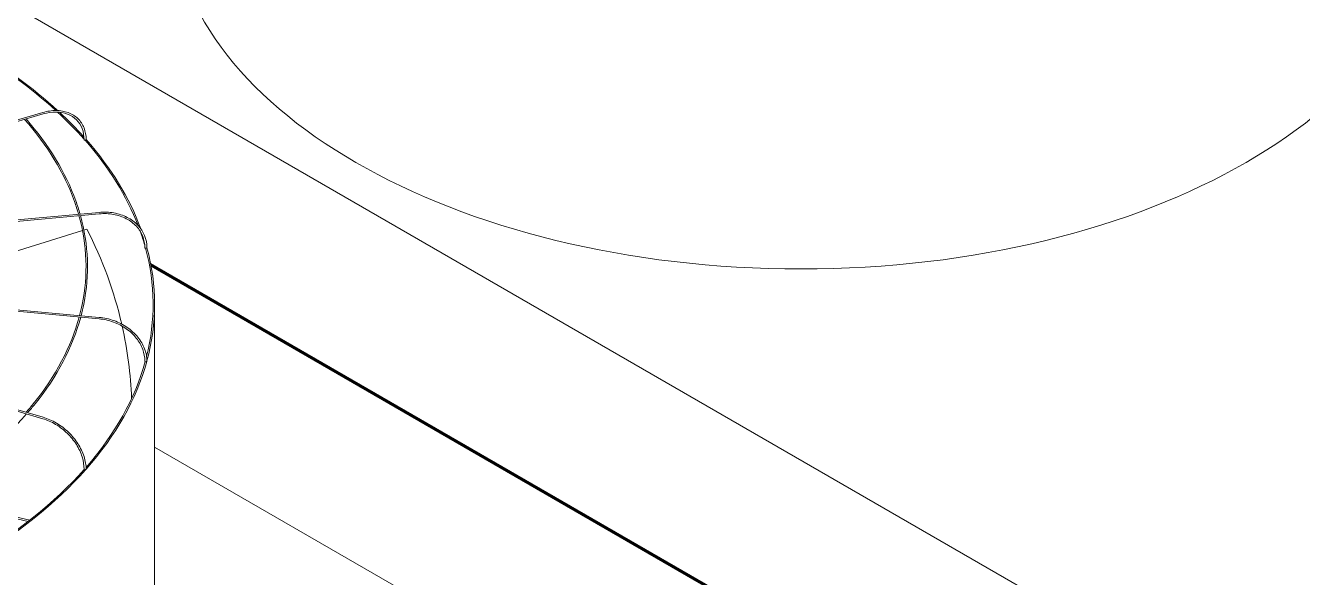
# Model space of a CAD drawing. Header units: millimetres. Extents: x -312439 to 477422, y -331570 to 212570.
# Drawn here: x 357532 to 359660, y 102572 to 103492 of the extents above; entities that cross this region are included whole.
import ezdxf

# ---------------------------------------------------------------- set-up
doc = ezdxf.new("R2010")
doc.units = ezdxf.units.MM

msp = doc.modelspace()

# ---------------------------------------------------------------- linework, layer by layer
at = {"color": 3, "linetype": 'Continuous', "lineweight": 0, "extrusion": (-1.11022e-16, 0.816497, 0.57735)}
for p, q in [((357005.596, 103817.712), (360963.333, 101532.712)), ((357560.848, 103347.115), (356792.278, 103121.022)), ((356793.913, 103118.949), (357561.539, 103344.765)), ((356801.654, 103102.725), (357654.742, 103180.734)), ((356802.112, 103100.307), (357654.966, 103178.295)), ((357634.526, 103152.894), (357629.434, 103151.298)), ((357627.083, 103150.562), (357401.556, 103079.911)), ((358738.946, 102518.962), (357740.612, 103095.351)), ((357741.045, 103093.101), (358735.05, 102519.212)), ((357741.461, 103090.861), (358731.17, 102519.452)), ((356800.585, 103081.411), (357654.742, 103003.304)), ((356801.308, 103083.805), (357654.966, 103005.744)), ((357560.848, 102836.923), (356789.52, 103063.828)), ((356791.358, 103065.841), (357561.539, 102839.273)), ((357747.23, 102464.548), (357747.23, 103027.437)), ((357747.23, 102789.53), (358269.883, 102487.776)), ((357366.7, 102707.376), (357539.418, 102668.004)), ((357536.451, 102665.702), (357375.225, 102702.454))]:
    msp.add_line(p, q, dxfattribs=at)
at = {"color": 3, "linetype": 'Continuous', "lineweight": 0}
for centre, major_axis, ratio, start_param, end_param in [((358824.278, 103691.889), (-1048.768, 0), 0.57735027, 0, 3.14159265), ((356698.462, 103027.437), (-1046.319, 0), 0.57735027, 3.70570419, 3.9258203), ((356698.462, 103027.437), (-1048.768, 0), 0.57735027, 3.70411228, 3.92650775), ((356698.462, 103027.437), (-1046.319, 0), 0.57735027, 3.61515195, 3.70067928), ((356698.462, 103027.437), (-1048.768, 0), 0.57735027, 3.61992048, 3.69877001), ((357630.851, 103301.599), (-1.225, 0.021), 0.57151893, 0, 0.48093441), ((357630.851, 103301.599), (-1.225, 0.021), 0.57151893, 0.48093441, 2.05173073), ((356698.462, 103027.437), (-1046.319, 0), 0.57735027, 3.3609423, 3.61148113), ((357631.942, 103301.92), (-1.225, 0), 0.57735027, 1.51847105, 3.14159265), ((356698.462, 103027.437), (-1048.768, 0), 0.57735027, 3.35086888, 3.61231471), ((356698.557, 102859.682), (1010.388, -32.497), 0.79709982, 0.20844184, 0.41264052), ((356698.462, 103027.437), (-1046.319, 0), 0.57735027, 3.30554955, 3.34466555), ((357732.07, 103121.743), (-1.225, 0.023), 0.57529521, 0, 0.1678974), ((357732.07, 103121.743), (-1.225, 0.023), 0.57529521, 0.1678974, 1.73869372), ((356698.462, 103027.437), (-1046.319, 0), 0.57735027, 2.9973499, 3.29716571), ((357733.28, 103121.853), (-1.225, 0), 0.57735027, 1.20431179, 3.14159265), ((356698.462, 103027.437), (-1048.768, 0), 0.57735027, 2.98561554, 3.29783032), ((356698.557, 102859.682), (1010.388, -32.497), 0.79709982, 0.05380476, 0.20420122), ((356698.462, 103027.437), (-1046.319, 0), 0.57735027, 2.6752935, 2.98289949), ((356698.462, 103027.437), (-1048.768, 0), 0.57735027, 2.67086857, 2.98332964), ((357732.07, 102932.63), (-1.225, 0.023), 0.57926583, 0, 1.42460911), ((357733.28, 102932.52), (-1.225, 0), 0.57735027, 0.89015252, 3.14159265), ((356698.462, 103027.437), (-1046.319, 0), 0.57735027, 2.35898226, 2.6687056), ((356698.462, 103027.437), (-1048.768, 0), 0.57735027, 2.35667794, 2.66891462), ((357630.851, 102752.774), (-1.225, 0.021), 0.58304212, 0, 1.10944839), ((357631.942, 102752.453), (-1.225, 0), 0.57735027, 0.57599326, 3.14159265)]:
    msp.add_ellipse(centre, major_axis=major_axis, ratio=ratio, start_param=start_param, end_param=end_param, dxfattribs=at)
for points, knots in [([(357633.167, 103301.92), (357633.167, 103308.85), (357631.969, 103315.448), (357627.268, 103327.325), (357623.763, 103332.6), (357614.801, 103341.267), (357609.347, 103344.658), (357597.063, 103349.222), (357590.236, 103350.398), (357575.884, 103350.449), (357568.36, 103349.325), (357560.848, 103347.115)], [4.71238898, 4.71238898, 4.71238898, 4.71238898, 5.02654825, 5.02654825, 5.34070751, 5.34070751, 5.65486678, 5.65486678, 5.96902604, 5.96902604, 6.28318531, 6.28318531, 6.28318531, 6.28318531]), ([(357561.539, 103344.765), (357568.802, 103346.902), (357576.051, 103347.969), (357589.787, 103347.877), (357596.272, 103346.718), (357607.84, 103342.318), (357612.923, 103339.08), (357621.22, 103330.847), (357624.436, 103325.853), (357628.697, 103314.561), (357629.739, 103308.264), (357629.627, 103301.62)], [6.28318531, 6.28318531, 6.28318531, 6.28318531, 6.60045335, 6.60045335, 6.91772139, 6.91772139, 7.23498943, 7.23498943, 7.55225747, 7.55225747, 7.86952551, 7.86952551, 7.86952551, 7.86952551]), ([(357620.575, 103177.61), (357618.553, 103184.691), (357616.286, 103191.75), (357596.822, 103246.248), (357568.695, 103292.411), (357530.384, 103335.601)], [2.519571261, 2.519571261, 2.519571261, 2.519571261, 2.559550642, 2.559550642, 2.829500903, 2.829500903, 2.829500903, 2.829500903]), ([(357623.058, 103177.837), (357620.944, 103185.279), (357618.561, 103192.694), (357598.936, 103247.395), (357570.954, 103293.364), (357532.98, 103336.364)], [2.518738954, 2.518738954, 2.518738954, 2.518738954, 2.560443172, 2.560443172, 2.827714195, 2.827714195, 2.827714195, 2.827714195]), ([(357622.302, 103008.731), (357623.908, 103014.801), (357625.334, 103020.887), (357636.635, 103076.225), (357634.838, 103126.249), (357621.25, 103175.212)], [2.204619764, 2.204619764, 2.204619764, 2.204619764, 2.238829514, 2.238829514, 2.515060108, 2.515060108, 2.515060108, 2.515060108]), ([(357624.775, 103008.504), (357626.46, 103014.904), (357627.946, 103021.322), (357639.052, 103076.816), (357637.193, 103126.671), (357623.729, 103175.439)], [2.205366155, 2.205366155, 2.205366155, 2.205366155, 2.241163262, 2.241163262, 2.514260549, 2.514260549, 2.514260549, 2.514260549]), ([(357734.505, 103121.853), (357734.505, 103128.798), (357733.173, 103135.628), (357727.978, 103148.371), (357724.116, 103154.281), (357714.259, 103164.595), (357708.266, 103168.998), (357694.748, 103175.881), (357687.225, 103178.36), (357671.38, 103181.167), (357663.06, 103181.495), (357654.742, 103180.734)], [4.71238898, 4.71238898, 4.71238898, 4.71238898, 5.02654825, 5.02654825, 5.34070751, 5.34070751, 5.65486678, 5.65486678, 5.96902604, 5.96902604, 6.28318531, 6.28318531, 6.28318531, 6.28318531]), ([(357654.966, 103178.295), (357663.027, 103179.032), (357671.083, 103178.702), (357686.376, 103175.95), (357693.61, 103173.527), (357706.533, 103166.845), (357712.22, 103162.587), (357721.494, 103152.673), (357725.081, 103147.019), (357729.819, 103134.868), (357730.97, 103128.372), (357730.846, 103121.766)], [0, 0, 0, 0, 0.31726804, 0.31726804, 0.63453608, 0.63453608, 0.95180412, 0.95180412, 1.26907216, 1.26907216, 1.5863402, 1.5863402, 1.5863402, 1.5863402]), ([(357533.163, 102847.621), (357537.278, 102852.336), (357541.274, 102857.087), (357582.232, 102907.663), (357608.062, 102956.452), (357621.657, 103006.33)], [1.889456602, 1.889456602, 1.889456602, 1.889456602, 1.918834976, 1.918834976, 2.200108517, 2.200108517, 2.200108517, 2.200108517]), ([(357535.748, 102846.86), (357539.949, 102851.695), (357544.025, 102856.566), (357584.854, 102907.289), (357610.582, 102956.13), (357624.134, 103006.103)], [1.891212574, 1.891212574, 1.891212574, 1.891212574, 1.921163042, 1.921163042, 2.200887841, 2.200887841, 2.200887841, 2.200887841]), ([(357654.742, 103003.304), (357662.804, 103002.567), (357670.867, 103000.764), (357686.189, 102995.203), (357693.445, 102991.448), (357706.418, 102982.367), (357712.133, 102977.044), (357721.456, 102965.373), (357725.062, 102959.028), (357729.819, 102945.958), (357730.97, 102939.235), (357730.846, 102932.653)], [0, 0, 0, 0, 0.31726804, 0.31726804, 0.63453608, 0.63453608, 0.95180412, 0.95180412, 1.26907216, 1.26907216, 1.5863402, 1.5863402, 1.5863402, 1.5863402]), ([(357734.505, 102932.52), (357734.505, 102939.464), (357733.174, 102946.52), (357727.999, 102960.159), (357724.156, 102966.741), (357714.348, 102978.799), (357708.383, 102984.273), (357694.914, 102993.594), (357687.412, 102997.44), (357671.595, 103003.134), (357663.283, 103004.983), (357654.966, 103005.744)], [4.71238898, 4.71238898, 4.71238898, 4.71238898, 5.02654825, 5.02654825, 5.34070751, 5.34070751, 5.65486678, 5.65486678, 5.96902604, 5.96902604, 6.28318531, 6.28318531, 6.28318531, 6.28318531]), ([(357364.177, 102708.833), (357369.623, 102712.011), (357375.001, 102715.228), (357441.591, 102756.065), (357493.514, 102798.749), (357533.974, 102844.829)], [1.576164321, 1.576164321, 1.576164321, 1.576164321, 1.600943265, 1.600943265, 1.88701346, 1.88701346, 1.88701346, 1.88701346]), ([(357560.848, 102836.923), (357568.11, 102834.787), (357575.384, 102831.582), (357589.217, 102823.35), (357595.774, 102818.325), (357607.505, 102806.961), (357612.678, 102800.624), (357621.12, 102787.281), (357624.387, 102780.278), (357628.697, 102766.321), (357629.739, 102759.369), (357629.627, 102752.795)], [0, 0, 0, 0, 0.31726804, 0.31726804, 0.63453608, 0.63453608, 0.95180412, 0.95180412, 1.26907216, 1.26907216, 1.5863402, 1.5863402, 1.5863402, 1.5863402]), ([(357633.167, 102752.453), (357633.167, 102759.382), (357631.97, 102766.64), (357627.321, 102781.12), (357623.869, 102788.34), (357615.052, 102802.055), (357609.688, 102808.548), (357597.565, 102820.185), (357590.809, 102825.328), (357576.551, 102833.767), (357569.051, 102837.063), (357561.539, 102839.273)], [4.71238898, 4.71238898, 4.71238898, 4.71238898, 5.02654825, 5.02654825, 5.34070751, 5.34070751, 5.65486678, 5.65486678, 5.96902604, 5.96902604, 6.28318531, 6.28318531, 6.28318531, 6.28318531])]:
    msp.add_open_spline(points, degree=3, knots=knots, dxfattribs=at)

doc.saveas('drawing.dxf')
